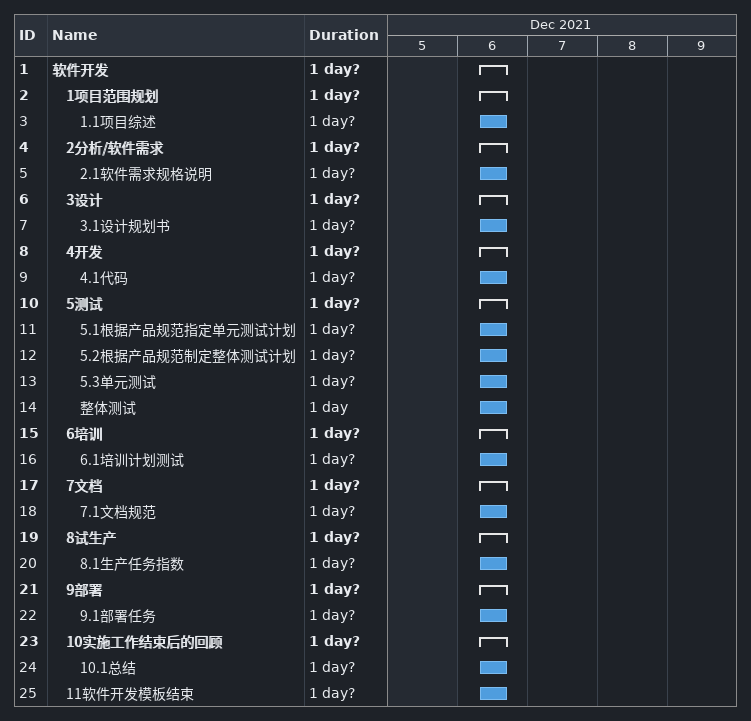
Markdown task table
| ID | Level | Task | Duration | Start | Finish |
|---|---|---|---|---|---|
| 1 | 1 | **软件开发** | 1d? | 2021-12-06 | 2021-12-06 |
| 2 | 2 | **1项目范围规划** | 1d? | 2021-12-06 | 2021-12-06 |
| 3 | 3 | 1.1项目综述 | 1d? | 2021-12-06 | 2021-12-06 |
| 4 | 2 | **2分析/软件需求** | 1d? | 2021-12-06 | 2021-12-06 |
| 5 | 3 | 2.1软件需求规格说明 | 1d? | 2021-12-06 | 2021-12-06 |
| 6 | 2 | **3设计** | 1d? | 2021-12-06 | 2021-12-06 |
| 7 | 3 | 3.1设计规划书 | 1d? | 2021-12-06 | 2021-12-06 |
| 8 | 2 | **4开发** | 1d? | 2021-12-06 | 2021-12-06 |
| 9 | 3 | 4.1代码 | 1d? | 2021-12-06 | 2021-12-06 |
| 10 | 2 | **5测试** | 1d? | 2021-12-06 | 2021-12-06 |
| 11 | 3 | 5.1根据产品规范指定单元测试计划 | 1d? | 2021-12-06 | 2021-12-06 |
| 12 | 3 | 5.2根据产品规范制定整体测试计划 | 1d? | 2021-12-06 | 2021-12-06 |
| 13 | 3 | 5.3单元测试 | 1d? | 2021-12-06 | 2021-12-06 |
| 14 | 3 | 整体测试 | 1d | 2021-12-06 | 2021-12-06 |
| 15 | 2 | **6培训** | 1d? | 2021-12-06 | 2021-12-06 |
| 16 | 3 | 6.1培训计划测试 | 1d? | 2021-12-06 | 2021-12-06 |
| 17 | 2 | **7文档** | 1d? | 2021-12-06 | 2021-12-06 |
| 18 | 3 | 7.1文档规范 | 1d? | 2021-12-06 | 2021-12-06 |
| 19 | 2 | **8试生产** | 1d? | 2021-12-06 | 2021-12-06 |
| 20 | 3 | 8.1生产任务指数 | 1d? | 2021-12-06 | 2021-12-06 |
| 21 | 2 | **9部署** | 1d? | 2021-12-06 | 2021-12-06 |
| 22 | 3 | 9.1部署任务 | 1d? | 2021-12-06 | 2021-12-06 |
| 23 | 2 | **10实施工作结束后的回顾** | 1d? | 2021-12-06 | 2021-12-06 |
| 24 | 3 | 10.1总结 | 1d? | 2021-12-06 | 2021-12-06 |
| 25 | 2 | 11软件开发模板结束 | 1d? | 2021-12-06 | 2021-12-06 |
